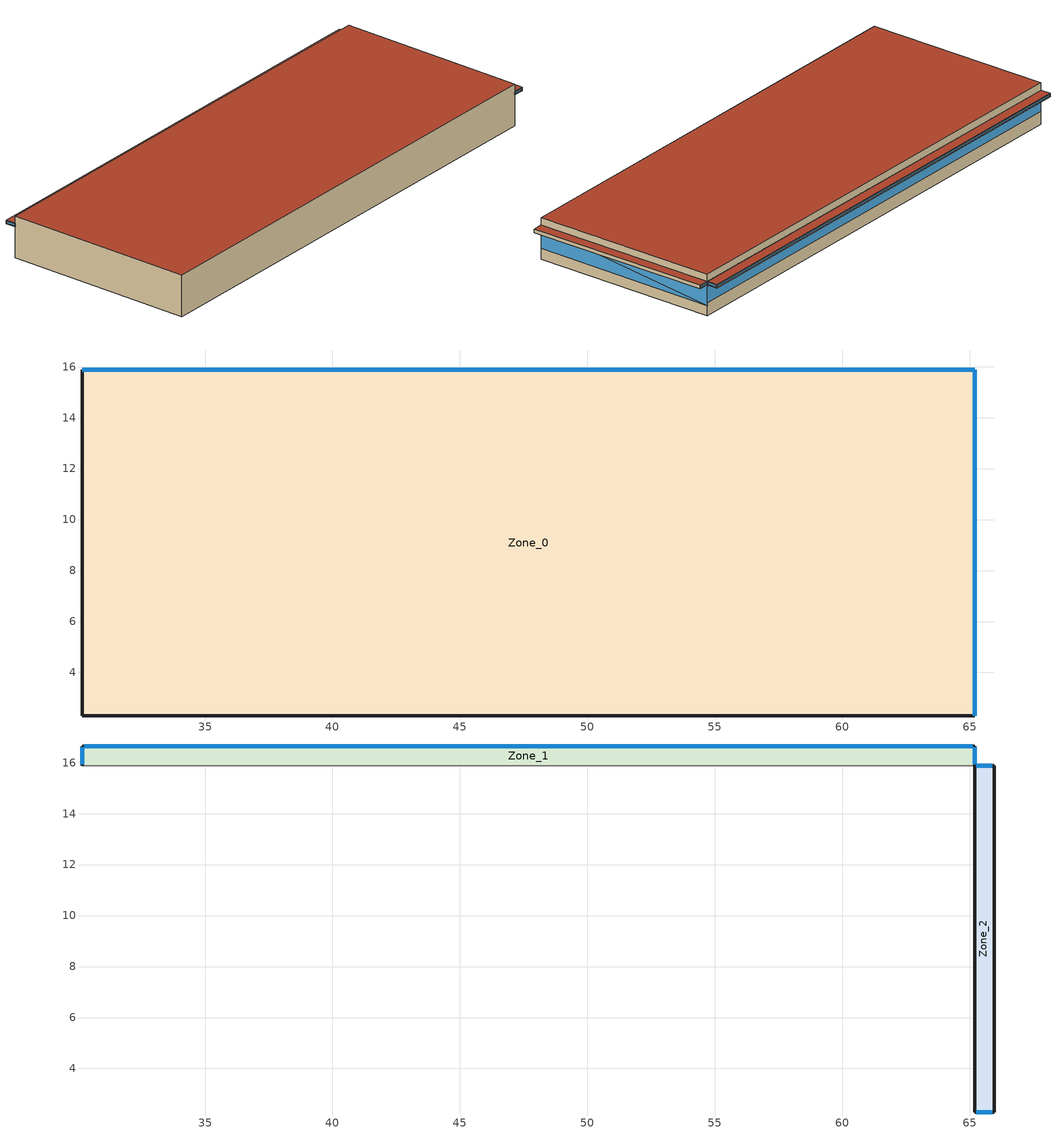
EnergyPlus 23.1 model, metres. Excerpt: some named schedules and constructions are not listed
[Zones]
Zone_0
 floor outside (90.1-2019 Nonresidential CZ 0 Exterior Floor (Mass)): 30.19,15.89,9.1 65.19,15.89,9.1 65.19,2.3,9 30.19,2.29,9
 wall outside (UVal_0.1_Mass): 65.19,15.89 30.19,15.89 z9.1:11.32; 65.19,15.89 30.19,15.89 z11.57:12.1; 30.19,2.29 65.19,2.3 z9:12; 65.19,2.3,9 65.19,15.89,9.1 65.19,15.89,12.1 65.19,2.3,12; 30.19,15.89,9.1 30.19,2.29,9 30.19,2.29,12 30.19,15.89,12.1
 wall to Zone_1 (UVal_0.4_Light): 65.19,15.89 30.19,15.89 z11.32:11.57
 window (defaultGlazing): 65.19,15.89 30.19,15.89 z10.03:11.17; 65.19,2.3,11.28 65.19,15.89,9.82 65.19,15.89,11.32; 65.19,2.3,9.78 65.19,15.89,9.82 65.19,2.3,11.28
 roof outside (300mmInsulation 200mmConcrete): 30.19,15.89,12.1 30.19,2.29,12 65.19,2.3,12 65.19,15.89,12.1
Zone_1
 floor outside (90.1-2019 Nonresidential CZ 0 Exterior Floor (Mass)): 65.19,15.89 30.19,15.89 30.19,16.65 65.19,16.65 z11.32
 wall outside (UVal_0.1_Mass): 65.19,15.89 65.19,16.65 30.19,16.65 30.19,15.89 z11.32:11.57
 window (90.1-2019 Nonresidential CZ 0 Glazing (Operable)): 65.19,15.94 65.19,16.6 / 30.19,16.6 30.19,15.94 z11.38:11.52; 65.13,16.65 30.25,16.65 z11.39:11.51
 roof outside (300mmInsulation 200mmConcrete): 65.19,15.89 65.19,16.65 30.19,16.65 30.19,15.89 z11.57
Zone_2
 floor outside (90.1-2019 Nonresidential CZ 0 Exterior Floor (Mass)): 65.96,2.29,11.22 65.19,2.29,11.22 65.19,15.89,11.32 65.96,15.89,11.32
 wall outside (UVal_0.1_Mass): 65.19,2.29 65.96,2.29 z11.22:11.47; 65.96,15.89 65.19,15.89 z11.32:11.57; 65.19,15.89,11.32 65.19,2.29,11.22 65.19,2.29,11.47 65.19,15.89,11.57; 65.96,2.29,11.22 65.96,15.89,11.32 65.96,15.89,11.57 65.96,2.29,11.47
 window (90.1-2019 Nonresidential CZ 0 Glazing (Operable)): 65.25,2.29 65.89,2.29 z11.29:11.41; 65.89,15.89 65.25,15.89 z11.39:11.51
 roof outside (300mmInsulation 200mmConcrete): 65.96,2.29,11.47 65.96,15.89,11.57 65.19,15.89,11.57 65.19,2.29,11.47
[Schedule:Week:Daily]
CoolAvail_Zone_1_37: ad6ab1be-7e63-4602-93c4-ddbc435c98c7, 7b0aa0e1-84b2-464c-a8aa-fd4e4f07c3c3, 15b4b23a-9b6b-4647-896b-177e20271166, bb68c60f-9491-4f43-8473-6cbea98b2849, b4ccd4a0-5dd8-4053-90e5-6c91b12ec547, eb2b5041-f303-407a-a060-ad2159ad556f, d4bfe0c3-0a61-4b99-9bc7-d5845b40dd70, ad6ab1be-7e63-4602-93c4-ddbc435c98c7, ad6ab1be-7e63-4602-93c4-ddbc435c98c7, ad6ab1be-7e63-4602-93c4-ddbc435c98c7, ad6ab1be-7e63-4602-93c4-ddbc435c98c7, ad6ab1be-7e63-4602-93c4-ddbc435c98c7
CoolAvail_Zone_1_38: 35143593-0f9d-41bc-8e4b-6efc24d05ce8, 86ab3bfd-5e24-4323-86c2-c91fe704affc, cbcf49b3-1529-4bff-96bc-cbefe1c8d035, 7c25abe1-b13b-4cb0-913b-813eb0413394, 2e86cc04-7654-414e-b17a-2eb88744c45a, 53b63b40-c70c-412f-8ec3-ac339c132c07, 8af72def-bcb0-4765-a45c-e31832bab1ee, 35143593-0f9d-41bc-8e4b-6efc24d05ce8, 35143593-0f9d-41bc-8e4b-6efc24d05ce8, 35143593-0f9d-41bc-8e4b-6efc24d05ce8, 35143593-0f9d-41bc-8e4b-6efc24d05ce8, 35143593-0f9d-41bc-8e4b-6efc24d05ce8
CoolAvail_Zone_1_39: c8c3b871-a910-4bca-9886-d16dbd3a1c9e, 67f5865f-07ae-4e6b-8ce8-b2cc0bb8aba6, a32c9a7a-ab34-49da-bc4c-1240999434c6, 24556eef-4a40-45c2-8eb7-09ad7434a489, 19daf668-e1af-4f15-85b6-aae1b346723d, 177736f2-6c6a-459e-9788-2e596f7c9000, ad6ab1be-7e63-4602-93c4-ddbc435c98c7, c8c3b871-a910-4bca-9886-d16dbd3a1c9e, c8c3b871-a910-4bca-9886-d16dbd3a1c9e, c8c3b871-a910-4bca-9886-d16dbd3a1c9e, c8c3b871-a910-4bca-9886-d16dbd3a1c9e, c8c3b871-a910-4bca-9886-d16dbd3a1c9e
CoolAvail_Zone_1_40: 17751ef4-3327-467b-ae5d-ea76b9a2a315, 0c685497-f242-41cf-967f-e8997b404c69, e5736dc5-d343-4def-982f-50f6d58aeadf, 23b38fba-3f2f-4a78-a7b6-4a6a2e99898f, 9bf37c7d-6a18-49ed-8738-ba3ecefb6a26, 241b3514-c981-47d0-bc53-2eab5e9f9cc2, 3c3ab6fe-7b1b-4ae1-a92d-05d213a2ff71, 17751ef4-3327-467b-ae5d-ea76b9a2a315, 17751ef4-3327-467b-ae5d-ea76b9a2a315, 17751ef4-3327-467b-ae5d-ea76b9a2a315, 17751ef4-3327-467b-ae5d-ea76b9a2a315, 17751ef4-3327-467b-ae5d-ea76b9a2a315
CoolAvail_Zone_1_41: c4c5ab0b-87e1-4bf6-a3cc-e9f29b94fc19, a0eeaf11-8cc6-4f34-8de3-d45df256c29e, 42f33b25-b996-438e-a6af-b6b87503aa31, da59846f-7dbb-462d-90ae-3e610483eee2, 6281830c-30f2-469c-b981-0e86fd34f7fb, 26538146-b340-42df-ba82-d81dd0b6d151, fc877f6f-e409-4858-9a3c-78615cfcf001, c4c5ab0b-87e1-4bf6-a3cc-e9f29b94fc19, c4c5ab0b-87e1-4bf6-a3cc-e9f29b94fc19, c4c5ab0b-87e1-4bf6-a3cc-e9f29b94fc19, c4c5ab0b-87e1-4bf6-a3cc-e9f29b94fc19, c4c5ab0b-87e1-4bf6-a3cc-e9f29b94fc19
CoolAvail_Zone_1_42: 6db96784-427f-4497-9a0c-121f78e3e105, 301a2f5c-bf86-4191-b344-7bba75db7c13, 65adbe5d-50ec-4195-8728-809c5cb226a5, 336db066-cdd2-4320-8fd4-8b6cdfc92857, 7cd99dea-ec03-4491-a658-d4fa54ff5974, f9401e81-852e-4e90-bcfd-dc550b2391fa, 81dc8c39-f011-4d65-a0cc-5fc99aae04d0, 6db96784-427f-4497-9a0c-121f78e3e105, 6db96784-427f-4497-9a0c-121f78e3e105, 6db96784-427f-4497-9a0c-121f78e3e105, 6db96784-427f-4497-9a0c-121f78e3e105, 6db96784-427f-4497-9a0c-121f78e3e105
CoolAvail_Zone_1_43: b632be3b-7fc0-42ba-be4e-7fd847987571, ed4b024c-37ab-4b4e-9331-5142690d2d7b, 09127b31-250f-489b-b447-1b547483cc29, 9678cd31-1027-4d46-b9d9-4ab1a56c0282, 2ccdf61e-1bab-4e10-aaec-05ad338be728, a33e4331-4e34-4bcc-96d2-17790d07ee47, e7b23059-9588-4008-8453-702e8e945650, b632be3b-7fc0-42ba-be4e-7fd847987571, b632be3b-7fc0-42ba-be4e-7fd847987571, b632be3b-7fc0-42ba-be4e-7fd847987571, b632be3b-7fc0-42ba-be4e-7fd847987571, b632be3b-7fc0-42ba-be4e-7fd847987571
CoolAvail_Zone_1_44: d142b15e-96f4-4d32-bea4-acfcd72581dd, fd9163fe-4f18-439f-a4a0-2e4609050061, 646879f4-4982-478e-8ba9-3bc2f574f683, 76855f02-2d78-4efa-96c9-fe76850cb93e, eb455716-38bd-40be-84c5-308496c37df6, 0f07c0cf-750d-4997-8bb4-b3ff6207475e, 5c75b3de-2b87-4bbb-bed2-36c356bb0657, d142b15e-96f4-4d32-bea4-acfcd72581dd, d142b15e-96f4-4d32-bea4-acfcd72581dd, d142b15e-96f4-4d32-bea4-acfcd72581dd, d142b15e-96f4-4d32-bea4-acfcd72581dd, d142b15e-96f4-4d32-bea4-acfcd72581dd
CoolAvail_Zone_1_45: 1f1124ab-dd5b-4691-9844-da62cbf432d1, 07eb629c-0993-4011-91f8-c75c7e1bcc06, be79ae8a-c401-4701-b61e-cdfb96cd0060, 70fa4c3c-eed0-4b17-8526-9a492dab32cc, a32c9a7a-ab34-49da-bc4c-1240999434c6, b5787a74-3dd0-431c-8a67-a954246af143, 1f1124ab-dd5b-4691-9844-da62cbf432d1, 1f1124ab-dd5b-4691-9844-da62cbf432d1, 1f1124ab-dd5b-4691-9844-da62cbf432d1, 1f1124ab-dd5b-4691-9844-da62cbf432d1, 1f1124ab-dd5b-4691-9844-da62cbf432d1, 1f1124ab-dd5b-4691-9844-da62cbf432d1
CoolAvail_Zone_1_46: 7db34c86-8647-4ade-a97c-bdc91e667833, 301a2f5c-bf86-4191-b344-7bba75db7c13, aaf17d92-e614-4673-bf1d-fbaaa6b3b627, df10a8ef-8af4-4936-bc8f-be620642e399, 38ec6376-cae0-4a16-bacd-28ff1fe24c3b, ebfdfc09-fb43-4f5e-be64-6f2811ac3627, 7a360f52-b1fb-406c-aa82-722cff5ea636, 7db34c86-8647-4ade-a97c-bdc91e667833, 7db34c86-8647-4ade-a97c-bdc91e667833, 7db34c86-8647-4ade-a97c-bdc91e667833, 7db34c86-8647-4ade-a97c-bdc91e667833, 7db34c86-8647-4ade-a97c-bdc91e667833
CoolAvail_Zone_1_47: 2e0553c9-33a7-492e-be6c-31b6fa63ba2a, 49003edf-296f-45d4-a640-dba9ee2cbcd1, 90fcc9af-db04-4fb3-bc7b-0e235e7f69e0, 795ec0e4-c445-4082-96f2-de3e1971471e, a696cb4d-c917-4716-a30c-fc07483d9f33, de0e0245-71ce-4c0a-a573-7e9c7b2045cb, ebc485fc-34f7-402b-9e29-4864d482b5de, 2e0553c9-33a7-492e-be6c-31b6fa63ba2a, 2e0553c9-33a7-492e-be6c-31b6fa63ba2a, 2e0553c9-33a7-492e-be6c-31b6fa63ba2a, 2e0553c9-33a7-492e-be6c-31b6fa63ba2a, 2e0553c9-33a7-492e-be6c-31b6fa63ba2a
CoolAvail_Zone_1_48: d7185ecf-0410-486e-876c-32cdca053181, 139acd64-1fe8-4b12-af0d-4b37544a4842, 2c589889-90b4-4caa-bc48-ccf87e41a20b, 77a2115a-72ed-4577-b691-4083501006ac, dfe39b50-6dec-4daa-b623-0f8ca95ef50e, a096b9b7-d235-4fe4-9dfa-3815d7eda7ca, a8e97b52-3c22-426e-952d-d0c7a3c22d73, d7185ecf-0410-486e-876c-32cdca053181, d7185ecf-0410-486e-876c-32cdca053181, d7185ecf-0410-486e-876c-32cdca053181, d7185ecf-0410-486e-876c-32cdca053181, d7185ecf-0410-486e-876c-32cdca053181
CoolAvail_Zone_1_49: 27be8d63-b5a1-4241-aea1-57e3d037e989, e0e865ef-f950-44f5-8d0f-e1868715684a, 65e38442-1a5a-432f-8006-a5be80803bf7, 3e511935-75fc-419b-83ca-948763adeace, 4560170c-925c-4d70-b697-1d17fa1119b9, d82500fe-3274-4884-ab54-9b2bc10805c0, 4549092e-99a5-497d-8aa2-c7cac0f4aa24, 27be8d63-b5a1-4241-aea1-57e3d037e989, 27be8d63-b5a1-4241-aea1-57e3d037e989, 27be8d63-b5a1-4241-aea1-57e3d037e989, 27be8d63-b5a1-4241-aea1-57e3d037e989, 27be8d63-b5a1-4241-aea1-57e3d037e989
CoolAvail_Zone_1_50: 0dce24c0-e9a4-4cd3-87a4-17319207e1af, e5736dc5-d343-4def-982f-50f6d58aeadf, 43a0d3f7-b501-4c28-b2be-868a207959e7, 97e5df42-5699-4a6b-be47-c189c71c2bfe, 465d72b9-81e1-425e-bdf6-bd10c809cd7b, 8826d38f-3d4f-408d-a7b3-22e237e375cc, 09a85e96-fad1-4163-abb6-3b10e32e1023, 0dce24c0-e9a4-4cd3-87a4-17319207e1af, 0dce24c0-e9a4-4cd3-87a4-17319207e1af, 0dce24c0-e9a4-4cd3-87a4-17319207e1af, 0dce24c0-e9a4-4cd3-87a4-17319207e1af, 0dce24c0-e9a4-4cd3-87a4-17319207e1af
CoolAvail_Zone_1_51: 68aa2b57-3aca-42f0-8046-64c74a80f87f, 6e44221a-b4fa-49aa-94da-202f551bd5ed, 118fd72a-30ab-458b-9fae-b9b042cb18ad, b68230cb-3958-43c6-ae89-df00f37a8ba9, 5540ca73-408b-4c54-a18c-00dd0928c335, ca6b334f-3195-4951-87cd-77972a0f38aa, 949fe285-4496-4427-b39e-1e9333d0bc0e, 68aa2b57-3aca-42f0-8046-64c74a80f87f, 68aa2b57-3aca-42f0-8046-64c74a80f87f, 68aa2b57-3aca-42f0-8046-64c74a80f87f, 68aa2b57-3aca-42f0-8046-64c74a80f87f, 68aa2b57-3aca-42f0-8046-64c74a80f87f
CoolAvail_Zone_1_52: 4606afb2-34ac-4a66-8698-e1b3935c366a, 4606afb2-34ac-4a66-8698-e1b3935c366a, 4606afb2-34ac-4a66-8698-e1b3935c366a, 4606afb2-34ac-4a66-8698-e1b3935c366a, 4606afb2-34ac-4a66-8698-e1b3935c366a, 4606afb2-34ac-4a66-8698-e1b3935c366a, 4606afb2-34ac-4a66-8698-e1b3935c366a, 4606afb2-34ac-4a66-8698-e1b3935c366a, 4606afb2-34ac-4a66-8698-e1b3935c366a, 4606afb2-34ac-4a66-8698-e1b3935c366a, 4606afb2-34ac-4a66-8698-e1b3935c366a, 4606afb2-34ac-4a66-8698-e1b3935c366a
NatVentAvail_Zone_1_0: 34045095-a94e-4fbc-87bb-bddba62fc4fc, c17a76e3-c619-4528-bd23-971e5c149284, bf20b747-2617-41d0-b772-ce68c89af313, b1fe5f20-5836-4427-bdc9-a1f83f98bfad, 202204c0-a5dd-4f72-beae-0c00ea69c59a, ec570cf5-22be-4341-9012-f794317e69b3, 0f7cc249-cb71-4294-9df6-13c2c4a93b35, 34045095-a94e-4fbc-87bb-bddba62fc4fc, 34045095-a94e-4fbc-87bb-bddba62fc4fc, 34045095-a94e-4fbc-87bb-bddba62fc4fc, 34045095-a94e-4fbc-87bb-bddba62fc4fc, 34045095-a94e-4fbc-87bb-bddba62fc4fc
NatVentAvail_Zone_1_1: ade995de-23d3-4783-a9e2-90e9b9a92cfb, 673ad47e-9770-40eb-a41b-3e8ea8ea39ec, c5a58145-20e1-4758-a693-2085f5d39957, 1e96cb87-3883-492b-8397-6d452e8d0900, 2fd928ce-2247-4c6d-becc-76d810bf7e29, 5b4b68e7-42d6-4a90-afe8-938625ba0766, 0d726f6e-fb66-4ce4-9d7c-7e6040060547, ade995de-23d3-4783-a9e2-90e9b9a92cfb, ade995de-23d3-4783-a9e2-90e9b9a92cfb, ade995de-23d3-4783-a9e2-90e9b9a92cfb, ade995de-23d3-4783-a9e2-90e9b9a92cfb, ade995de-23d3-4783-a9e2-90e9b9a92cfb
NatVentAvail_Zone_1_2: 7eda56c4-a331-4201-93e0-7a3e1aa30040, 616c222f-f15a-482c-bbc2-ff0df222149e, 2fd928ce-2247-4c6d-becc-76d810bf7e29, 22a2859b-1015-43de-abef-9ebeb1d60b60, c17a76e3-c619-4528-bd23-971e5c149284, 5af1f90e-c9bb-4f57-b305-c18f7d1a3e5a, e36fb418-8141-4166-bbfa-537ec4ff2277, 7eda56c4-a331-4201-93e0-7a3e1aa30040, 7eda56c4-a331-4201-93e0-7a3e1aa30040, 7eda56c4-a331-4201-93e0-7a3e1aa30040, 7eda56c4-a331-4201-93e0-7a3e1aa30040, 7eda56c4-a331-4201-93e0-7a3e1aa30040
NatVentAvail_Zone_1_3: 4a026ef5-b67a-48e3-bdae-a7bb178bbc02, 4aadce8a-7760-4eab-b455-64fffec30356, 59dbb6c4-7f69-4f2f-b326-7babc98249ce, 86f7ec93-4efa-4535-bce8-f504af122ba0, a9b7cd8a-151e-4401-82ee-ce1c9b10a3b9, 34045095-a94e-4fbc-87bb-bddba62fc4fc, 9d5fb8d5-2634-46d9-b5ea-53e956bbe501, 4a026ef5-b67a-48e3-bdae-a7bb178bbc02, 4a026ef5-b67a-48e3-bdae-a7bb178bbc02, 4a026ef5-b67a-48e3-bdae-a7bb178bbc02, 4a026ef5-b67a-48e3-bdae-a7bb178bbc02, 4a026ef5-b67a-48e3-bdae-a7bb178bbc02
NatVentAvail_Zone_1_4: 68360e2d-c2cb-449c-809c-87d8d41e8af5, cffddbf5-09e9-4b13-96ff-6b53e5bd79dc, 168abc93-f76c-42aa-a0ee-fca800e9712e, 3fe3afde-4e5c-4d57-8dc5-ac76278311d4, 96306b8b-634f-450f-afe9-d3f30f080c2a, 2d319b40-4106-4c4e-b458-65089930c2bd, cffddbf5-09e9-4b13-96ff-6b53e5bd79dc, 68360e2d-c2cb-449c-809c-87d8d41e8af5, 68360e2d-c2cb-449c-809c-87d8d41e8af5, 68360e2d-c2cb-449c-809c-87d8d41e8af5, 68360e2d-c2cb-449c-809c-87d8d41e8af5, 68360e2d-c2cb-449c-809c-87d8d41e8af5
NatVentAvail_Zone_1_5: b20121fd-c9fb-4802-ad06-207fb92d7b97, d11d3614-8327-4f1a-a738-d9ab1aef2409, 3093cc1e-b2f2-40c9-be76-6889301e6654, 8d1a3880-d7ea-4d39-8c10-86fee1d8f4db, b3d4b36e-028a-4394-a451-91ce534e6493, a61f509e-d962-4dc4-b379-6fba4c584601, dd9a962a-251c-46c8-8b48-cef1fbb2c3e4, b20121fd-c9fb-4802-ad06-207fb92d7b97, b20121fd-c9fb-4802-ad06-207fb92d7b97, b20121fd-c9fb-4802-ad06-207fb92d7b97, b20121fd-c9fb-4802-ad06-207fb92d7b97, b20121fd-c9fb-4802-ad06-207fb92d7b97
NatVentAvail_Zone_1_6: ba891ab0-8075-4184-8295-94eadf6324ca, 2fc867ca-c82c-4c63-90a6-a5072ecdbfdc, c738db37-3a3c-42d8-be12-10e3f9e5f0d3, c54fc6ef-57df-408d-b94b-a33b5e733fb6, 15c49905-2b61-4ae4-a856-892b26fea22c, be462d9c-1d72-4190-8f87-7a310f67733a, a53ecb3c-2e0b-47bf-be17-1d5de7d7ba62, ba891ab0-8075-4184-8295-94eadf6324ca, ba891ab0-8075-4184-8295-94eadf6324ca, ba891ab0-8075-4184-8295-94eadf6324ca, ba891ab0-8075-4184-8295-94eadf6324ca, ba891ab0-8075-4184-8295-94eadf6324ca
NatVentAvail_Zone_1_7: 553fc706-7a08-4eaf-8a81-107864e8b04d, eb6714c3-8d6e-4a41-8a7c-b8e28b039611, ca236257-2bf2-4147-93ec-0e8a969aa9f6, f785c239-9af4-4577-9830-8bc5c6ca3d95, 36b6ac4c-8edb-4d72-a7a0-7cfa927f1e0d, c071b947-f3df-463e-9776-e18f1d156979, d6262a0a-f1c7-472c-8f1f-f42f60668df4, 553fc706-7a08-4eaf-8a81-107864e8b04d, 553fc706-7a08-4eaf-8a81-107864e8b04d, 553fc706-7a08-4eaf-8a81-107864e8b04d, 553fc706-7a08-4eaf-8a81-107864e8b04d, 553fc706-7a08-4eaf-8a81-107864e8b04d
NatVentAvail_Zone_1_8: 3d84a9da-b143-4694-98f6-8259533098ff, 0b5957e2-c24f-4ce7-8bca-37b623543d4e, 32d786aa-de03-44cc-92de-1b8fb59419ae, bf2d84f1-4e5f-433e-bc04-69affae2513a, 79e13868-30c5-4751-901f-4e7041751517, e6f9a774-64d1-4a7d-b483-4395491101df, 8a036693-af93-46ff-a467-3ee1662c7a7a, 3d84a9da-b143-4694-98f6-8259533098ff, 3d84a9da-b143-4694-98f6-8259533098ff, 3d84a9da-b143-4694-98f6-8259533098ff, 3d84a9da-b143-4694-98f6-8259533098ff, 3d84a9da-b143-4694-98f6-8259533098ff
NatVentAvail_Zone_1_9: 448a74df-23e6-4288-8480-320b9dc194be, 5fe1a48d-d644-48e9-9820-51dc8f0e2928, 8a036693-af93-46ff-a467-3ee1662c7a7a, 15ed5d16-f3d2-4e91-b575-946809a9f277, d9bb4917-3950-4fc3-bbba-42db101c9cbc, 647ead5a-9724-4970-83f2-a52d734deb7d, 639f9ad5-2f1e-4aa3-a035-3ace06c725b1, 448a74df-23e6-4288-8480-320b9dc194be, 448a74df-23e6-4288-8480-320b9dc194be, 448a74df-23e6-4288-8480-320b9dc194be, 448a74df-23e6-4288-8480-320b9dc194be, 448a74df-23e6-4288-8480-320b9dc194be
NatVentAvail_Zone_1_10: cb69410e-a19b-4eb7-8b70-b406ba8571cc, 8a036693-af93-46ff-a467-3ee1662c7a7a, a712397c-078c-44a7-b4b7-94fbd4d01db8, a2bce6a6-5b28-4843-a870-2b39b0fd2d1c, 95cff44e-4806-49cc-b03d-c79b58831dd7, 473b5c06-a3ce-4b36-81ba-ca94a39c0b35, 12498579-988e-4767-90f9-ebc74ec938c6, cb69410e-a19b-4eb7-8b70-b406ba8571cc, cb69410e-a19b-4eb7-8b70-b406ba8571cc, cb69410e-a19b-4eb7-8b70-b406ba8571cc, cb69410e-a19b-4eb7-8b70-b406ba8571cc, cb69410e-a19b-4eb7-8b70-b406ba8571cc
NatVentAvail_Zone_1_11: 8a036693-af93-46ff-a467-3ee1662c7a7a, 2308024d-8f7c-4024-9072-4bd9b974eb0f, efa4f51c-670d-419b-a788-308c3cecc5c9, 9a52124c-1020-46ca-9a51-a23cfc00a15c, 545113a8-fd12-47be-9488-a04c81334112, e519efdb-e7d7-4409-a53a-1d7603999222, 84de2561-7730-4648-b697-eabced411483, 8a036693-af93-46ff-a467-3ee1662c7a7a, 8a036693-af93-46ff-a467-3ee1662c7a7a, 8a036693-af93-46ff-a467-3ee1662c7a7a, 8a036693-af93-46ff-a467-3ee1662c7a7a, 8a036693-af93-46ff-a467-3ee1662c7a7a
NatVentAvail_Zone_1_12: 25b1da80-a6ce-4782-9bf6-c4ea998f0f7d, 76a94fe5-07e5-4e0a-82fe-d9b41d9b16ce, e741da91-7ec7-463a-8e36-79bc16eadfda, 9f883b78-8bf2-4e30-9640-bfbbc98606a4, 09b55c2f-5a06-4fef-856d-d8a537ad38ac, 20086840-6e7f-4e99-9a3f-ec6f330bba89, d31bfebe-6593-4189-9f95-771c23d5625a, 25b1da80-a6ce-4782-9bf6-c4ea998f0f7d, 25b1da80-a6ce-4782-9bf6-c4ea998f0f7d, 25b1da80-a6ce-4782-9bf6-c4ea998f0f7d, 25b1da80-a6ce-4782-9bf6-c4ea998f0f7d, 25b1da80-a6ce-4782-9bf6-c4ea998f0f7d
NatVentAvail_Zone_1_13: c61a9b7f-d1c1-4b32-bbc5-bb04acf7f15a, a071c908-067e-4281-8e26-40d21b97f27b, b4bf1995-29c9-4834-86fb-16d031c7d73b, 7ee6f4b4-31bb-43c4-b33f-6129ae2dff42, 1278a53e-c021-4471-b7f5-daf67362ead8, 4f25909b-c283-460c-be93-5da31e3d9f29, 27430470-5f6f-4b8f-b97b-c82860a480e9, c61a9b7f-d1c1-4b32-bbc5-bb04acf7f15a, c61a9b7f-d1c1-4b32-bbc5-bb04acf7f15a, c61a9b7f-d1c1-4b32-bbc5-bb04acf7f15a, c61a9b7f-d1c1-4b32-bbc5-bb04acf7f15a, c61a9b7f-d1c1-4b32-bbc5-bb04acf7f15a
NatVentAvail_Zone_1_14: 1576d88f-176a-4d5b-a7da-ba8285df6764, 40cde130-c073-43f8-8fdf-666e25d429d2, 9895a344-f236-4eeb-9e5c-7ae4d5a6007e, 22424ce2-49da-4600-b9fd-d612a6dcae71, 11a3f25a-4dff-404f-9044-c6f47760eae1, 0e8aff18-7376-47e4-9909-d9af3e42ed08, 687e734f-3c52-41c7-9c66-303bc8f6c13f, 1576d88f-176a-4d5b-a7da-ba8285df6764, 1576d88f-176a-4d5b-a7da-ba8285df6764, 1576d88f-176a-4d5b-a7da-ba8285df6764, 1576d88f-176a-4d5b-a7da-ba8285df6764, 1576d88f-176a-4d5b-a7da-ba8285df6764
NatVentAvail_Zone_1_15: 9c7958d6-979b-42a9-aae7-9815d8a9c0c4, 913cfdb6-34b3-412f-9596-fead9ba244a7, e44e9c9e-d01e-4b7e-bb6f-a844abc41f15, 43a0d3f7-b501-4c28-b2be-868a207959e7, 9fb8fcb5-3f1b-4f5e-ab0b-d4e15116d95f, b803383c-e685-4390-8af1-bef90978caf3, bf04b5f4-19c7-4eaf-b9fe-b91c0ffd1229, 9c7958d6-979b-42a9-aae7-9815d8a9c0c4, 9c7958d6-979b-42a9-aae7-9815d8a9c0c4, 9c7958d6-979b-42a9-aae7-9815d8a9c0c4, 9c7958d6-979b-42a9-aae7-9815d8a9c0c4, 9c7958d6-979b-42a9-aae7-9815d8a9c0c4
NatVentAvail_Zone_1_16: e3fd3969-ae88-4521-9e5a-5ddef5e7830c, b4cfe091-05fd-48b1-9f08-7954da549167, 5c95ddd4-b121-4f05-8e62-f8ecd0a765cc, ae674005-a32e-4fa7-86c4-38e378564634, e5979137-66d7-44d9-a7e4-20ba50f2307e, 1e523eec-414d-4758-bb4c-203c2dcf5215, 3aa1769c-e4c1-4dfd-9c6a-5a7a76ec334c, e3fd3969-ae88-4521-9e5a-5ddef5e7830c, e3fd3969-ae88-4521-9e5a-5ddef5e7830c, e3fd3969-ae88-4521-9e5a-5ddef5e7830c, e3fd3969-ae88-4521-9e5a-5ddef5e7830c, e3fd3969-ae88-4521-9e5a-5ddef5e7830c
NatVentAvail_Zone_1_17: 07d2b169-61b8-4196-9812-2915fb1e4473, d691c397-2d9a-4781-980b-a0adf18939e9, 041e3288-c2d9-4c29-9180-f1dbcd6bc3cc, f81236f7-32e6-4fbd-8e60-d9df07d1a92f, 0b79ebc0-af6b-4898-91b8-52ecd5e051bc, e696a95d-1b70-45ff-951e-61dadcc0e0c0, c1101a71-b6d4-488e-8f71-ed5596608c5c, 07d2b169-61b8-4196-9812-2915fb1e4473, 07d2b169-61b8-4196-9812-2915fb1e4473, 07d2b169-61b8-4196-9812-2915fb1e4473, 07d2b169-61b8-4196-9812-2915fb1e4473, 07d2b169-61b8-4196-9812-2915fb1e4473
NatVentAvail_Zone_1_18: ae460ab3-4005-49c7-bec6-fbbfa6245900, 69abea22-6def-4545-844d-b351645bd57d, 5fe8ece6-4674-45c4-a8fd-21b7501fe521, ae460ab3-4005-49c7-bec6-fbbfa6245900, db8c4338-a7a6-4c39-8c2e-533dbfc9e586, 528102e7-6404-4be8-8135-843a33516ced, ba17b537-f4aa-422a-a8d1-24736491f365, ae460ab3-4005-49c7-bec6-fbbfa6245900, ae460ab3-4005-49c7-bec6-fbbfa6245900, ae460ab3-4005-49c7-bec6-fbbfa6245900, ae460ab3-4005-49c7-bec6-fbbfa6245900, ae460ab3-4005-49c7-bec6-fbbfa6245900
NatVentAvail_Zone_1_19: fba34692-f123-49f3-9b48-e7a378a5faf0, 618897e4-b57a-4f00-b236-0e0f450c86eb, f9fb809d-c192-4c6f-8d60-ba9fa87e0fb6, dc2c722c-67ec-4f89-aebb-4ffd98e87a33, 8127f79e-1350-4841-9ad5-d388119327d8, 69efb063-c0c9-4718-8d37-cb5191b0e9d0, d4ad6639-9d75-497e-b048-a0185f5f2582, fba34692-f123-49f3-9b48-e7a378a5faf0, fba34692-f123-49f3-9b48-e7a378a5faf0, fba34692-f123-49f3-9b48-e7a378a5faf0, fba34692-f123-49f3-9b48-e7a378a5faf0, fba34692-f123-49f3-9b48-e7a378a5faf0
NatVentAvail_Zone_1_20: 4152fc34-3376-4ee8-9d8e-c57ce6a6aad6, ddc04d72-e2c4-4b22-a8db-21fb7b9b4c15, fba34692-f123-49f3-9b48-e7a378a5faf0, 74b9baa7-b257-4138-8d69-d1939d0b4d60, aa65936c-808c-4813-970b-704921c1fce7, 8ceaf780-bfe3-408f-bb20-47eaea753cb6, 6f70e98e-c6e3-4ef6-892c-b6a910e12eb2, 4152fc34-3376-4ee8-9d8e-c57ce6a6aad6, 4152fc34-3376-4ee8-9d8e-c57ce6a6aad6, 4152fc34-3376-4ee8-9d8e-c57ce6a6aad6, 4152fc34-3376-4ee8-9d8e-c57ce6a6aad6, 4152fc34-3376-4ee8-9d8e-c57ce6a6aad6
NatVentAvail_Zone_1_21: 09e6de1f-8f59-491b-bc21-2c794a061c29, d11d3614-8327-4f1a-a738-d9ab1aef2409, 430c1208-fda6-4647-953a-4c80ea47db31, ed4b024c-37ab-4b4e-9331-5142690d2d7b, c6ce8e20-fea9-49d3-ae6e-c2e433071d64, ea3bd923-1eb9-4a92-b631-bbde74fa180a, 8ead1b29-56e8-4e82-b5ca-f6fbcb353779, 09e6de1f-8f59-491b-bc21-2c794a061c29, 09e6de1f-8f59-491b-bc21-2c794a061c29, 09e6de1f-8f59-491b-bc21-2c794a061c29, 09e6de1f-8f59-491b-bc21-2c794a061c29, 09e6de1f-8f59-491b-bc21-2c794a061c29
NatVentAvail_Zone_1_22: 38ec6376-cae0-4a16-bacd-28ff1fe24c3b, 5d4beb2f-ef8b-4105-bff0-22ca512b9481, b29a0677-3e3c-44fa-aff3-7d457cba7571, cbd798ec-368f-4b7b-af00-e202a7da2a94, 33b01cac-4571-4375-a090-a97a01629f55, 7db34c86-8647-4ade-a97c-bdc91e667833, b80db532-67c2-43fa-8ab2-56ce2f0670bb, 38ec6376-cae0-4a16-bacd-28ff1fe24c3b, 38ec6376-cae0-4a16-bacd-28ff1fe24c3b, 38ec6376-cae0-4a16-bacd-28ff1fe24c3b, 38ec6376-cae0-4a16-bacd-28ff1fe24c3b, 38ec6376-cae0-4a16-bacd-28ff1fe24c3b
NatVentAvail_Zone_1_23: 643701c0-8039-4b8a-a176-8a61a6374ead, 50f555d7-bad6-4dce-8604-acff678c7373, 0c2a3772-8432-41c4-92a3-d0fbed59d1c4, 24a729eb-cd8f-4bf7-9267-cd6affe8d68a, c828f1a0-5f1b-46a1-ab7d-a9b05644240f, 369be7d9-3677-4e36-9495-63d4a8f23dd9, 87f8a844-627c-4c16-9d03-0fa75dd56364, 643701c0-8039-4b8a-a176-8a61a6374ead, 643701c0-8039-4b8a-a176-8a61a6374ead, 643701c0-8039-4b8a-a176-8a61a6374ead, 643701c0-8039-4b8a-a176-8a61a6374ead, 643701c0-8039-4b8a-a176-8a61a6374ead
NatVentAvail_Zone_1_24: 0659e44c-0d56-40aa-a054-1882244d0a18, 39e6a42d-1c08-450e-af19-b3cb0b67c716, 91bc05b6-c813-4c53-86df-dabf8cd0f71a, d022790e-ccd5-44d0-8284-41259588c5ea, 94e874d2-5f58-47a9-b5ac-7d2cabbae5b8, e5bc7f8e-e990-42a4-b4e4-a3317addbcdd, a794d182-8e82-4c70-af6e-d1fd1e012471, 0659e44c-0d56-40aa-a054-1882244d0a18, 0659e44c-0d56-40aa-a054-1882244d0a18, 0659e44c-0d56-40aa-a054-1882244d0a18, 0659e44c-0d56-40aa-a054-1882244d0a18, 0659e44c-0d56-40aa-a054-1882244d0a18
NatVentAvail_Zone_1_25: 1ddb1f86-f631-4df7-8372-2f9309b78eea, 6eff0311-eff6-42f0-8499-6952784396b9, 1f1124ab-dd5b-4691-9844-da62cbf432d1, c75ca20d-0730-441a-a117-d249a85e2834, 14b9af5a-7753-4021-9dcb-cc90f5b23df5, 08b00ee2-3ea3-4cda-8f60-13c0e064d4d6, 157e9606-d59e-4800-af2a-24a934f9545f, 1ddb1f86-f631-4df7-8372-2f9309b78eea, 1ddb1f86-f631-4df7-8372-2f9309b78eea, 1ddb1f86-f631-4df7-8372-2f9309b78eea, 1ddb1f86-f631-4df7-8372-2f9309b78eea, 1ddb1f86-f631-4df7-8372-2f9309b78eea
NatVentAvail_Zone_1_26: a467d97b-2623-4e66-be82-63c126e7744d, 38b31272-b4ac-4a74-9235-4804772ac82d, 37fd3033-e8cd-4d38-8728-7d5cf09a78b2, f79556e7-7565-4e52-97b0-92011304a8a2, ccd28fbc-56ba-478b-a4c9-30bf10a35d3b, a0e4215f-9f17-41fa-bb25-dff3043998a2, 828cabac-4c7e-4b84-86f0-4ae9aa716531, a467d97b-2623-4e66-be82-63c126e7744d, a467d97b-2623-4e66-be82-63c126e7744d, a467d97b-2623-4e66-be82-63c126e7744d, a467d97b-2623-4e66-be82-63c126e7744d, a467d97b-2623-4e66-be82-63c126e7744d
NatVentAvail_Zone_1_27: 0389735c-488a-4ebd-9e59-e6811ecbee49, 1d9db476-cb0e-4eeb-a01c-b317cfa10318, e3bbe7e5-de6a-45e6-abd0-a8b9be0c1153, c18df929-a416-4c6d-ad6d-db7f7ba125e3, 0293f445-e549-48a2-80d8-b8798060ee06, e0385c5f-cb58-4489-820b-ee8932cb3f08, 20b80396-f828-49e3-810f-e99342c58088, 0389735c-488a-4ebd-9e59-e6811ecbee49, 0389735c-488a-4ebd-9e59-e6811ecbee49, 0389735c-488a-4ebd-9e59-e6811ecbee49, 0389735c-488a-4ebd-9e59-e6811ecbee49, 0389735c-488a-4ebd-9e59-e6811ecbee49
NatVentAvail_Zone_1_28: 1bee43ec-7bfa-43a9-bc13-48863a6398e7, 9cdc1fe9-121b-40f7-997a-f76e6eebc76c, f046f1f7-af70-40b0-bfa8-9fedb5e05986, 1c038682-67a1-4a7b-a725-1b67af5cd455, f81236f7-32e6-4fbd-8e60-d9df07d1a92f, 675d1c61-f5ab-42a1-86ea-1d6189f3d394, 09e6de1f-8f59-491b-bc21-2c794a061c29, 1bee43ec-7bfa-43a9-bc13-48863a6398e7, 1bee43ec-7bfa-43a9-bc13-48863a6398e7, 1bee43ec-7bfa-43a9-bc13-48863a6398e7, 1bee43ec-7bfa-43a9-bc13-48863a6398e7, 1bee43ec-7bfa-43a9-bc13-48863a6398e7
NatVentAvail_Zone_1_29: bf985e76-b8b0-40dd-8aab-161403c8159c, 10d713fc-3072-4711-9a12-a2e5f2eb140a, 61ed1269-ddbc-42bc-8d7f-7cf0bda598df, 70f824c9-62ea-408e-a8f5-429ca6cad864, f81236f7-32e6-4fbd-8e60-d9df07d1a92f, f81236f7-32e6-4fbd-8e60-d9df07d1a92f, a60537e2-356d-47ed-acd2-93ec5fe711dc, bf985e76-b8b0-40dd-8aab-161403c8159c, bf985e76-b8b0-40dd-8aab-161403c8159c, bf985e76-b8b0-40dd-8aab-161403c8159c, bf985e76-b8b0-40dd-8aab-161403c8159c, bf985e76-b8b0-40dd-8aab-161403c8159c
NatVentAvail_Zone_1_30: 674fb5bb-e834-4b4a-98e3-8f03caa16b26, 8a036693-af93-46ff-a467-3ee1662c7a7a, c9109ec8-8125-4f40-bf91-d22dfe812e48, 646475e4-0fcc-46c1-b942-dc71db39b06e, f5a2888a-f7b7-4a11-9f32-ce515b560cf4, 43b6edb4-3acb-4b10-8bd7-84ea273cac6d, 05f473d5-67bb-4a2a-af55-2b3afae00f33, 674fb5bb-e834-4b4a-98e3-8f03caa16b26, 674fb5bb-e834-4b4a-98e3-8f03caa16b26, 674fb5bb-e834-4b4a-98e3-8f03caa16b26, 674fb5bb-e834-4b4a-98e3-8f03caa16b26, 674fb5bb-e834-4b4a-98e3-8f03caa16b26
NatVentAvail_Zone_1_31: b609d13f-2b84-405b-8a24-956a2ad42ed2, 74b9baa7-b257-4138-8d69-d1939d0b4d60, 61ed1269-ddbc-42bc-8d7f-7cf0bda598df, 91dc874c-185d-405f-9681-4eb2b382bce5, b0ddb3e1-650b-4cac-92bf-bfcedb18f3d5, 3907be95-0625-4d7e-8887-85e78e9e7097, a2372f72-154d-47db-9df6-6178cb1762ee, b609d13f-2b84-405b-8a24-956a2ad42ed2, b609d13f-2b84-405b-8a24-956a2ad42ed2, b609d13f-2b84-405b-8a24-956a2ad42ed2, b609d13f-2b84-405b-8a24-956a2ad42ed2, b609d13f-2b84-405b-8a24-956a2ad42ed2
NatVentAvail_Zone_1_32: 9c51dfe6-b78f-4bde-aa47-e0048b18d7f1, 9a63c915-3d74-4597-926e-4e540ecf2ef6, 494fab0d-f455-415b-a334-f92c7b187d72, fc56dd6f-0bbc-4290-9baf-2ed334850574, 9c84e007-54f2-48a4-b61c-5804248a54b5, 2a86dc24-abe2-46c0-a578-bac73edff54d, af6fd26a-f3b5-4432-83a5-3574fd72b575, 9c51dfe6-b78f-4bde-aa47-e0048b18d7f1, 9c51dfe6-b78f-4bde-aa47-e0048b18d7f1, 9c51dfe6-b78f-4bde-aa47-e0048b18d7f1, 9c51dfe6-b78f-4bde-aa47-e0048b18d7f1, 9c51dfe6-b78f-4bde-aa47-e0048b18d7f1
NatVentAvail_Zone_1_33: d04bf241-68dc-43e7-b480-e6d11a788bb6, 416eccee-d6db-416a-bc9c-cfc138c876e0, 306c6122-c85a-44f9-8740-2a49046fa639, de2ef2b7-c6b9-4deb-9ff6-de48f5c54e7b, 00a06784-31f2-46b5-b46b-9b3cc705e4be, 430c1208-fda6-4647-953a-4c80ea47db31, d31c2aa3-0a75-4447-89ba-870216779a50, d04bf241-68dc-43e7-b480-e6d11a788bb6, d04bf241-68dc-43e7-b480-e6d11a788bb6, d04bf241-68dc-43e7-b480-e6d11a788bb6, d04bf241-68dc-43e7-b480-e6d11a788bb6, d04bf241-68dc-43e7-b480-e6d11a788bb6
NatVentAvail_Zone_1_34: 891d2449-723d-4d62-9c85-b3457b391c29, 3ca07191-f17e-4e5b-a554-ef873127aaf8, 7f3de8f5-4926-4f3e-84d4-bf4a52bbbad2, 9a9dc7c6-4e7d-4db2-b51f-c26e0e111955, 4a6c5b4c-1f89-4df6-ad9f-71430bc37b44, 08254775-44f5-4247-85e3-4b5066e2096e, be219f89-2b1d-4431-9e91-bb3388aacff5, 891d2449-723d-4d62-9c85-b3457b391c29, 891d2449-723d-4d62-9c85-b3457b391c29, 891d2449-723d-4d62-9c85-b3457b391c29, 891d2449-723d-4d62-9c85-b3457b391c29, 891d2449-723d-4d62-9c85-b3457b391c29
NatVentAvail_Zone_1_35: d5d741f9-8e4f-4459-886a-abe22ecb4776, bf6d51ac-1105-497a-a2de-ec87173624fa, ade995de-23d3-4783-a9e2-90e9b9a92cfb, 41ae4848-2393-435b-aa8c-caff3620836a, a53ecb3c-2e0b-47bf-be17-1d5de7d7ba62, 10c5c7fc-dffd-4ef6-b768-62973fcca726, 1a895e39-381c-441a-b398-cd7a906c9560, d5d741f9-8e4f-4459-886a-abe22ecb4776, d5d741f9-8e4f-4459-886a-abe22ecb4776, d5d741f9-8e4f-4459-886a-abe22ecb4776, d5d741f9-8e4f-4459-886a-abe22ecb4776, d5d741f9-8e4f-4459-886a-abe22ecb4776
NatVentAvail_Zone_1_36: ec1b9e14-5321-4283-929d-bf3f2aed2e36, 4152fc34-3376-4ee8-9d8e-c57ce6a6aad6, a863b074-c15f-43c4-8cf2-807d5d33a216, a6eedebb-9661-4f0f-a3d9-d3d558f6e6e6, 137350fb-6d46-4d79-be7a-9534d8d10eae, 300a2eba-17ac-4103-8262-91f0393ea415, 1f1124ab-dd5b-4691-9844-da62cbf432d1, ec1b9e14-5321-4283-929d-bf3f2aed2e36, ec1b9e14-5321-4283-929d-bf3f2aed2e36, ec1b9e14-5321-4283-929d-bf3f2aed2e36, ec1b9e14-5321-4283-929d-bf3f2aed2e36, ec1b9e14-5321-4283-929d-bf3f2aed2e36
NatVentAvail_Zone_1_37: f81236f7-32e6-4fbd-8e60-d9df07d1a92f, 2cc7303c-c598-4b38-b547-18a4594cbe52, 11a17922-9a20-4e33-8878-eec7af24481d, 9716e83f-957e-4317-9740-17813301d28d, 8e439957-4252-43be-8005-84d9a7e16082, c17a76e3-c619-4528-bd23-971e5c149284, acede185-746f-4f2d-91b2-94382a2c96ec, f81236f7-32e6-4fbd-8e60-d9df07d1a92f, f81236f7-32e6-4fbd-8e60-d9df07d1a92f, f81236f7-32e6-4fbd-8e60-d9df07d1a92f, f81236f7-32e6-4fbd-8e60-d9df07d1a92f, f81236f7-32e6-4fbd-8e60-d9df07d1a92f
NatVentAvail_Zone_1_38: 75cba13a-617c-4c97-b269-6eb50ce1591e, 237d4c4f-92ee-47a7-9302-7d6d844a4d08, ec1b9e14-5321-4283-929d-bf3f2aed2e36, 76d3d796-0b15-4e9a-83b3-713734fe82b8, a980d210-3156-47ee-8bec-23ea1e65e53d, f49d894e-3d28-4cb2-9190-20e270618cad, 2643e4e2-9434-4e53-bae8-801ac61526bf, 75cba13a-617c-4c97-b269-6eb50ce1591e, 75cba13a-617c-4c97-b269-6eb50ce1591e, 75cba13a-617c-4c97-b269-6eb50ce1591e, 75cba13a-617c-4c97-b269-6eb50ce1591e, 75cba13a-617c-4c97-b269-6eb50ce1591e
NatVentAvail_Zone_1_39: a32c9a7a-ab34-49da-bc4c-1240999434c6, 2faba3f0-d3ef-49e8-9fd7-9ccc6b06eb38, c8c3b871-a910-4bca-9886-d16dbd3a1c9e, d643ee9b-49e5-497c-b0c5-6b59a79e9e5f, 1dfaae83-eb3d-43e5-a21c-0adb53cef538, 2a172e51-18e2-4fed-9432-b58eb8ec5cdb, f81236f7-32e6-4fbd-8e60-d9df07d1a92f, a32c9a7a-ab34-49da-bc4c-1240999434c6, a32c9a7a-ab34-49da-bc4c-1240999434c6, a32c9a7a-ab34-49da-bc4c-1240999434c6, a32c9a7a-ab34-49da-bc4c-1240999434c6, a32c9a7a-ab34-49da-bc4c-1240999434c6
NatVentAvail_Zone_1_40: 70f824c9-62ea-408e-a8f5-429ca6cad864, 9e497f02-96e3-4eba-a41a-adc510a7f938, 7a75ea46-1197-4ee1-a5b1-fb817902bfcc, 85bda98a-c2dc-488f-838b-67b26deb7046, 48ee625a-fc7b-43ab-a435-b89023930e2b, d7017bb1-5e7b-4829-8bd7-197a37711c13, edce10d1-4d66-4422-80ac-adc0b7613fc6, 70f824c9-62ea-408e-a8f5-429ca6cad864, 70f824c9-62ea-408e-a8f5-429ca6cad864, 70f824c9-62ea-408e-a8f5-429ca6cad864, 70f824c9-62ea-408e-a8f5-429ca6cad864, 70f824c9-62ea-408e-a8f5-429ca6cad864
NatVentAvail_Zone_1_41: a3413c26-e313-4fbc-bf39-c9835e067602, ee5aba73-dbe6-49a7-bfbc-5bfe610fed42, ce61d930-462c-4d4d-9808-b964f243c7cc, d083154b-431d-4262-bc17-956b5a7cacb8, b2c3b8bd-a126-442b-a75e-89e4aada451e, e5cbe23d-e580-4333-b900-cfc3f0e2d00d, 1c31a9ed-b4f5-4405-a3af-4cf312ab412b, a3413c26-e313-4fbc-bf39-c9835e067602, a3413c26-e313-4fbc-bf39-c9835e067602, a3413c26-e313-4fbc-bf39-c9835e067602, a3413c26-e313-4fbc-bf39-c9835e067602, a3413c26-e313-4fbc-bf39-c9835e067602
NatVentAvail_Zone_1_42: 3f0f88ad-98d5-42e1-878a-c6cfdd3288e6, 99fdca76-67c7-4707-bcb8-64c7a3ccdc95, 2d7ddb70-fcab-4909-8e3f-b6b6b285e38a, bf1f3625-5696-4303-bce7-804e05abf3a4, 7f55c863-e8bb-466f-a7bb-aa6ae79d0c5d, cb0a4169-39ab-4794-adda-a3b0d476ab10, 353d8db5-c0ed-44e2-a5a0-7b1e093b9e92, 3f0f88ad-98d5-42e1-878a-c6cfdd3288e6, 3f0f88ad-98d5-42e1-878a-c6cfdd3288e6, 3f0f88ad-98d5-42e1-878a-c6cfdd3288e6, 3f0f88ad-98d5-42e1-878a-c6cfdd3288e6, 3f0f88ad-98d5-42e1-878a-c6cfdd3288e6
NatVentAvail_Zone_1_43: 98bceda6-e07a-4c50-9425-57e99d3db4aa, fa40aac5-ac8e-4aba-a4c2-2b03e8844313, 0f659fd5-f9e5-4e4f-8be6-fa759d8dc17c, 179eb2b1-f7ec-45fe-a555-814ae693b209, 447d2ba5-b4dc-49ad-b887-97adc59445c6, 7f62b1e8-ed35-43e2-9df7-c3f04bf2ab00, a68b36ce-0338-4c85-886b-22fb03240fc5, 98bceda6-e07a-4c50-9425-57e99d3db4aa, 98bceda6-e07a-4c50-9425-57e99d3db4aa, 98bceda6-e07a-4c50-9425-57e99d3db4aa, 98bceda6-e07a-4c50-9425-57e99d3db4aa, 98bceda6-e07a-4c50-9425-57e99d3db4aa
NatVentAvail_Zone_1_44: af4d5ef0-b2f6-40f6-b5fe-5d5cd79ba691, 34876420-d6de-41f1-b16a-2dc2483c0a01, 37909307-c1bf-4959-9af4-a41c8051abf8, b326b9a1-c50e-47b4-acb8-ed19e1de58c8, 9bb3e90f-f138-42c8-b57c-61777a491878, 52f96f46-de78-4db3-a806-bb9cac3bb587, ebb98cfa-6603-42b5-b1b2-c7010035918d, af4d5ef0-b2f6-40f6-b5fe-5d5cd79ba691, af4d5ef0-b2f6-40f6-b5fe-5d5cd79ba691, af4d5ef0-b2f6-40f6-b5fe-5d5cd79ba691, af4d5ef0-b2f6-40f6-b5fe-5d5cd79ba691, af4d5ef0-b2f6-40f6-b5fe-5d5cd79ba691
NatVentAvail_Zone_1_45: 918d0c00-8fa3-4013-b435-17415f1d6aec, 8a036693-af93-46ff-a467-3ee1662c7a7a, 19f680ac-cdf3-41a6-943c-c1878b9880d7, 97b80bf3-bcb5-4496-807a-f526d2ab45e6, c8c3b871-a910-4bca-9886-d16dbd3a1c9e, 6ac0dd7d-4f61-4455-a45e-d702f0c15f9e, 918d0c00-8fa3-4013-b435-17415f1d6aec, 918d0c00-8fa3-4013-b435-17415f1d6aec, 918d0c00-8fa3-4013-b435-17415f1d6aec, 918d0c00-8fa3-4013-b435-17415f1d6aec, 918d0c00-8fa3-4013-b435-17415f1d6aec, 918d0c00-8fa3-4013-b435-17415f1d6aec
NatVentAvail_Zone_1_46: 81cd5191-7b5f-48b3-ac59-e6701141d24b, 99fdca76-67c7-4707-bcb8-64c7a3ccdc95, 66476c89-ddb1-4fdb-9378-029f17a047cb, f16dd44f-7100-460b-afff-acd0f5f50b16, 39361892-d287-4b98-b96d-ef57c11576e8, 022ae167-fda2-48f7-9a39-ea2138b78fbe, 822c1547-43ce-481d-a9e3-5fcd458a743f, 81cd5191-7b5f-48b3-ac59-e6701141d24b, 81cd5191-7b5f-48b3-ac59-e6701141d24b, 81cd5191-7b5f-48b3-ac59-e6701141d24b, 81cd5191-7b5f-48b3-ac59-e6701141d24b, 81cd5191-7b5f-48b3-ac59-e6701141d24b
NatVentAvail_Zone_1_47: dae093e6-9b61-4693-85cb-51f31b8d51ec, a2438593-ce3a-4b02-87cc-7383c9961abe, 933b7398-8125-4de0-9e11-62e57134b528, 1dd0fdd1-d6a5-412f-a070-c572088857c8, deb6f6ea-c9c5-4805-a3ef-6dc1df3b5e63, 75e6b944-20e3-4a1a-b83f-b948d7d7674c, dd5cfb8b-a255-4f48-b038-7f615e4a6a4f, dae093e6-9b61-4693-85cb-51f31b8d51ec, dae093e6-9b61-4693-85cb-51f31b8d51ec, dae093e6-9b61-4693-85cb-51f31b8d51ec, dae093e6-9b61-4693-85cb-51f31b8d51ec, dae093e6-9b61-4693-85cb-51f31b8d51ec
NatVentAvail_Zone_1_48: 0f68c870-ea28-436b-bf43-31441e6e253e, 519927ba-a003-4d07-baa5-e0f4478158ba, 0da9afdd-8d51-4079-86f9-bb3570d4ebc6, b81810d5-9cfb-4d04-a86d-2c3e7230dea2, 9c8b5dc4-6fe2-4ae3-96e5-0840bfe9bda0, 380e25e0-08fc-4b64-a6a1-e173f85b2f57, 95b9b296-ec7e-44e8-8dba-f3cf40076237, 0f68c870-ea28-436b-bf43-31441e6e253e, 0f68c870-ea28-436b-bf43-31441e6e253e, 0f68c870-ea28-436b-bf43-31441e6e253e, 0f68c870-ea28-436b-bf43-31441e6e253e, 0f68c870-ea28-436b-bf43-31441e6e253e
NatVentAvail_Zone_1_49: 2bcb8da5-1ce3-4abe-b2c0-20256a1614b9, 5f22f7ca-9a8a-4a17-b0d5-c1f29da7a741, 88f8df28-805f-445d-a075-23f4d8210695, 7604b066-f6eb-436c-83da-d0ff39d6c897, e84912f4-c506-456f-9207-9a9e6a4312c7, 229d6129-583f-417b-b670-f7afbb13c832, 09303dca-2d7a-4fe9-9c02-a94ddb820116, 2bcb8da5-1ce3-4abe-b2c0-20256a1614b9, 2bcb8da5-1ce3-4abe-b2c0-20256a1614b9, 2bcb8da5-1ce3-4abe-b2c0-20256a1614b9, 2bcb8da5-1ce3-4abe-b2c0-20256a1614b9, 2bcb8da5-1ce3-4abe-b2c0-20256a1614b9
NatVentAvail_Zone_1_50: 681f16e4-36bb-4ef8-bcfd-c0f391d13ed4, 7a75ea46-1197-4ee1-a5b1-fb817902bfcc, 386f3cd1-b7a7-4e06-bae4-a25b21dadaff, 3fbdc54a-02a5-43e6-9c53-6f59437251b0, 0ad62c11-7c26-4d44-a9f0-9138c96bfd22, bc6d3770-5bd0-4d3c-9470-f0660c203781, 98b93864-a386-4f26-a942-77880ab7702b, 681f16e4-36bb-4ef8-bcfd-c0f391d13ed4, 681f16e4-36bb-4ef8-bcfd-c0f391d13ed4, 681f16e4-36bb-4ef8-bcfd-c0f391d13ed4, 681f16e4-36bb-4ef8-bcfd-c0f391d13ed4, 681f16e4-36bb-4ef8-bcfd-c0f391d13ed4
NatVentAvail_Zone_1_51: f00a425a-d482-4adf-8860-2d9c944e238b, 1c33b03b-ec0a-495d-ac86-4f7a8e308f9b, daa9a467-d357-4696-8da7-36d43405ef14, 63ee978b-6369-462f-b33a-710a13f7d36b, 125354f9-8652-4aaa-b61e-be9cc891cd45, 78d95b0f-e1e6-4c14-bbf4-f57bd83d4048, 3907be95-0625-4d7e-8887-85e78e9e7097, f00a425a-d482-4adf-8860-2d9c944e238b, f00a425a-d482-4adf-8860-2d9c944e238b, f00a425a-d482-4adf-8860-2d9c944e238b, f00a425a-d482-4adf-8860-2d9c944e238b, f00a425a-d482-4adf-8860-2d9c944e238b
NatVentAvail_Zone_1_52: bf0585b6-e540-45ba-9dbe-7b0550df7f3e, bf0585b6-e540-45ba-9dbe-7b0550df7f3e, bf0585b6-e540-45ba-9dbe-7b0550df7f3e, bf0585b6-e540-45ba-9dbe-7b0550df7f3e, bf0585b6-e540-45ba-9dbe-7b0550df7f3e, bf0585b6-e540-45ba-9dbe-7b0550df7f3e, bf0585b6-e540-45ba-9dbe-7b0550df7f3e, bf0585b6-e540-45ba-9dbe-7b0550df7f3e, bf0585b6-e540-45ba-9dbe-7b0550df7f3e, bf0585b6-e540-45ba-9dbe-7b0550df7f3e, bf0585b6-e540-45ba-9dbe-7b0550df7f3e, bf0585b6-e540-45ba-9dbe-7b0550df7f3e
CoolAvail_Zone_2_0: d417c59f-985f-45bb-95da-ebbcf9bb34ed, eb2b5041-f303-407a-a060-ad2159ad556f, bf101412-1a7d-43cf-a08a-0c4df8ca32b9, 396621a5-ba2c-45f7-a9d5-a13bd917333d, 727bbc48-f78e-4cf5-9153-bed2965752e4, e0bdacd9-f75e-43a5-a3e5-fe132a4adeec, 47b1821e-8c7d-4e99-94dc-fef79aaed44e, d417c59f-985f-45bb-95da-ebbcf9bb34ed, d417c59f-985f-45bb-95da-ebbcf9bb34ed, d417c59f-985f-45bb-95da-ebbcf9bb34ed, d417c59f-985f-45bb-95da-ebbcf9bb34ed, d417c59f-985f-45bb-95da-ebbcf9bb34ed
CoolAvail_Zone_2_1: e99e0dc5-6cca-407d-9af0-7a0325caf9aa, f0349376-b695-498c-a8df-1436f71404ad, 3a3190ef-f652-48f0-977f-3b332b9aa481, 24db5987-b339-45f8-914a-afa7f4062afc, 9f7837ce-44e3-4153-affb-c89538537957, 08cc9675-ebe7-49d6-938a-c027c4c5ea64, dbeed2ec-6e7a-479f-809a-b7e0c78f344c, e99e0dc5-6cca-407d-9af0-7a0325caf9aa, e99e0dc5-6cca-407d-9af0-7a0325caf9aa, e99e0dc5-6cca-407d-9af0-7a0325caf9aa, e99e0dc5-6cca-407d-9af0-7a0325caf9aa, e99e0dc5-6cca-407d-9af0-7a0325caf9aa
CoolAvail_Zone_2_2: 8b3c0281-96ee-4cd9-820a-7d4a17e9978b, e118022d-4d00-4664-98c1-7bc8eb23bba2, 9f7837ce-44e3-4153-affb-c89538537957, 530ba76e-231c-481f-9481-7b5e430c1ed2, eb2b5041-f303-407a-a060-ad2159ad556f, 87d14346-713e-4473-a09c-875a76af77a8, 75503be1-b9bc-47c5-9413-18c3fdbd39f0, 8b3c0281-96ee-4cd9-820a-7d4a17e9978b, 8b3c0281-96ee-4cd9-820a-7d4a17e9978b, 8b3c0281-96ee-4cd9-820a-7d4a17e9978b, 8b3c0281-96ee-4cd9-820a-7d4a17e9978b, 8b3c0281-96ee-4cd9-820a-7d4a17e9978b
